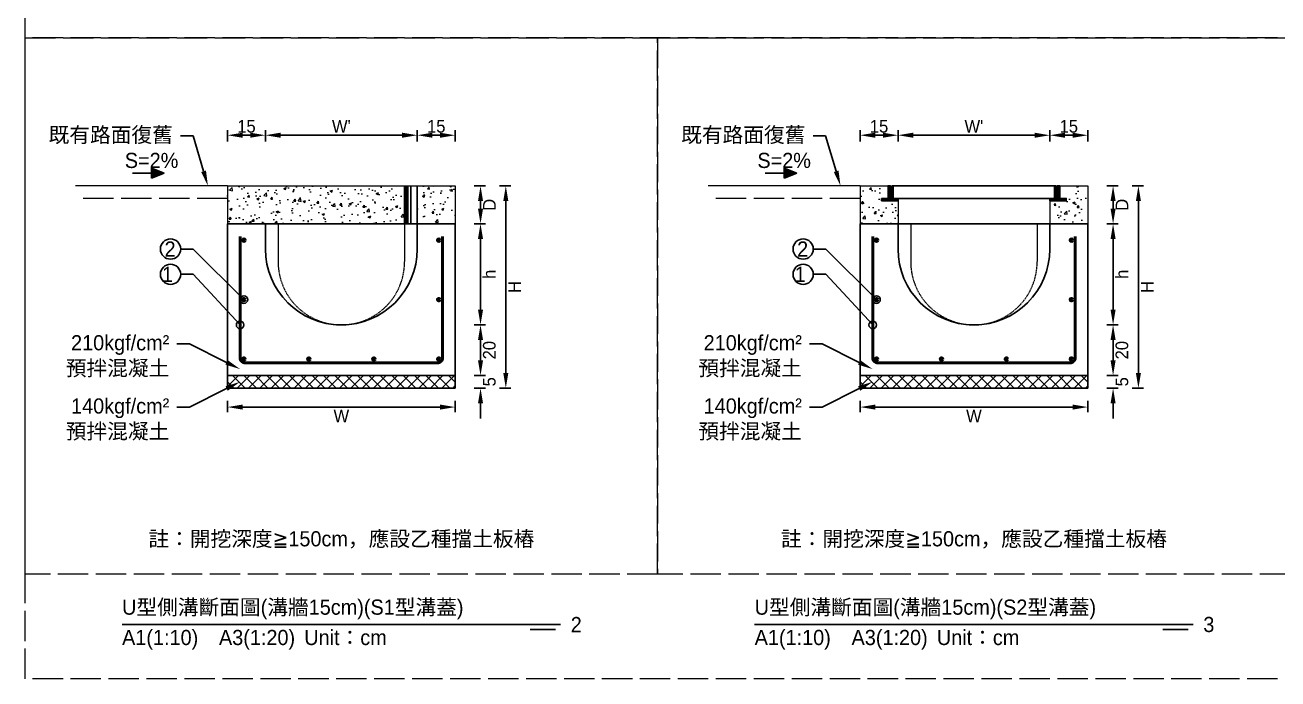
# Model space of a CAD drawing. Extents: x -8520 to 1950, y -2159 to 466.
# Drawn here: x -2640 to -2144.9, y -1164 to -905.4 of the extents above; entities that cross this region are included whole.
import ezdxf
from ezdxf import colors
from ezdxf.entities.mleader import LeaderData, LeaderLine
from ezdxf.math import Vec2, Vec3

# ---------------------------------------------------------------- set-up
doc = ezdxf.new("R2010")
doc.units = 0
doc.header["$MEASUREMENT"] = 0
doc.linetypes.add('ACAD_ISO02W100', pattern=[15, 12, -3])
doc.linetypes.add('HIDDEN', pattern=[0.375, 0.25, -0.125])
doc.layers.add('一、4.基本-隱藏', color=9, linetype='ACAD_ISO02W100', lineweight=20, plot=False)
doc.layers.add('三、3.文字-註解文字', color=2, linetype='Continuous')
for name, color, linetype, lineweight in [('二、1.繪圖-既有設施', 8, 'Continuous', 20), ('二、2.繪圖-施作項目', 181, 'Continuous', 30), ('二、3.繪圖-排水流向', 170, 'Continuous', 30), ('二、4.繪圖-設計鋪面', 40, 'Continuous', 20), ('二、5.繪圖-鋼筋', 60, 'Continuous', 50), ('二、6.繪圖-其他施作項目', 35, 'Continuous', 30)]:
    doc.layers.add(name, color=color, linetype=linetype, lineweight=lineweight)
doc.styles.add('次圖名(詳圖)', font='MS PGothic.ttf', dxfattribs={"height": 6})
doc.styles.add('註解文字(詳圖)', font='MS PGothic.ttf', dxfattribs={"height": 5})
doc.dimstyles.new('註解文字(詳圖)', dxfattribs={"dimtxt": 6, "dimasz": 6, "dimexe": 2, "dimexo": 5, "dimgap": 1, "dimtad": 2, "dimzin": 0, "dimdsep": 46, "dimtxsty": '註解文字(詳圖)', "dimcen": 0.1, "dimclrd": 256, "dimclre": 256, "dimclrt": 256, "dimadec": 0, "dimazin": 0, "dimtfac": 1, "dimtofl": 0, "dimtmove": 0, "dimatfit": 3, "dimfxlon": 1, "dimtolj": 1, "dimtzin": 0, "dimlwd": -1, "dimlwe": -1, "dimarcsym": 1})

# ---------------------------------------------------------------- blocks, each defined once
blk = doc.blocks.new('排水流向')
at = {"layer": '二、3.繪圖-排水流向'}
h = blk.add_hatch(color=256, dxfattribs=at)
h.dxf.hatch_style = 1
h.paths.add_polyline_path([(0, 1), (0, -1), (2.5, 0)])
for points in [[(-3.75, 0), (0, 0)], [(0, 1), (0, -1)], [(2.5, 0), (0, 1)], [(2.5, 0), (0, -1)]]:
    blk.add_lwpolyline(points, dxfattribs=at)
blk = doc.blocks.new('*D124')
at = {"layer": 'Defpoints', "color": 0, "transparency": 16777216}
for p in [(-2545, -949), (-2545, -984), (-2485, -984)]:
    blk.add_point(p, dxfattribs=at)
at = {"layer": '三、3.文字-註解文字', "transparency": 16777216}
for p, q in [((-2545, -951.5), (-2545, -947)), ((-2491, -949), (-2539, -949)), ((-2485, -951.5), (-2485, -947))]:
    blk.add_line(p, q, dxfattribs=at)
for points in [[(-2539, -948), (-2539, -950), (-2545, -949)], [(-2491, -948), (-2491, -950), (-2485, -949)]]:
    blk.add_solid(points, dxfattribs=at)
at = {"layer": '三、3.文字-註解文字', "transparency": 16777216, "insert": (-2515, -945.5), "char_height": 5, "attachment_point": 5, "style": '註解文字(詳圖)'}
blk.add_mtext("\\A1;W'", dxfattribs=at)
blk = doc.blocks.new('*D125')
at = {"layer": 'Defpoints', "color": 0, "transparency": 16777216}
for p in [(-2560, -949), (-2560, -984), (-2545, -984)]:
    blk.add_point(p, dxfattribs=at)
at = {"layer": '三、3.文字-註解文字', "transparency": 16777216}
for p, q in [((-2560, -951.5), (-2560, -947)), ((-2551, -949), (-2554, -949)), ((-2545, -951.5), (-2545, -947))]:
    blk.add_line(p, q, dxfattribs=at)
for points in [[(-2554, -948), (-2554, -950), (-2560, -949)], [(-2551, -948), (-2551, -950), (-2545, -949)]]:
    blk.add_solid(points, dxfattribs=at)
at = {"layer": '三、3.文字-註解文字', "transparency": 16777216, "insert": (-2552.5, -945.5), "char_height": 5, "attachment_point": 5, "style": '註解文字(詳圖)'}
blk.add_mtext('\\A1;15', dxfattribs=at)
blk = doc.blocks.new('*D126')
at = {"layer": 'Defpoints', "color": 0, "transparency": 16777216}
for p in [(-2485, -949), (-2485, -984), (-2470, -984)]:
    blk.add_point(p, dxfattribs=at)
at = {"layer": '三、3.文字-註解文字', "transparency": 16777216}
for p, q in [((-2485, -951.5), (-2485, -947)), ((-2476, -949), (-2479, -949)), ((-2470, -951.5), (-2470, -947))]:
    blk.add_line(p, q, dxfattribs=at)
for points in [[(-2479, -948), (-2479, -950), (-2485, -949)], [(-2476, -948), (-2476, -950), (-2470, -949)]]:
    blk.add_solid(points, dxfattribs=at)
at = {"layer": '三、3.文字-註解文字', "transparency": 16777216, "insert": (-2477.5, -945.5), "char_height": 5, "attachment_point": 5, "style": '註解文字(詳圖)'}
blk.add_mtext('\\A1;15', dxfattribs=at)
blk = doc.blocks.new('*D127')
at = {"layer": 'Defpoints', "color": 0, "transparency": 16777216}
for p in [(-2295, -949), (-2295, -984), (-2235, -984)]:
    blk.add_point(p, dxfattribs=at)
at = {"layer": '三、3.文字-註解文字', "transparency": 16777216}
for p, q in [((-2295, -951.5), (-2295, -947)), ((-2241, -949), (-2289, -949)), ((-2235, -951.5), (-2235, -947))]:
    blk.add_line(p, q, dxfattribs=at)
for points in [[(-2289, -948), (-2289, -950), (-2295, -949)], [(-2241, -948), (-2241, -950), (-2235, -949)]]:
    blk.add_solid(points, dxfattribs=at)
at = {"layer": '三、3.文字-註解文字', "transparency": 16777216, "insert": (-2265, -945.5), "char_height": 5, "attachment_point": 5, "style": '註解文字(詳圖)'}
blk.add_mtext("\\A1;W'", dxfattribs=at)
blk = doc.blocks.new('*D128')
at = {"layer": 'Defpoints', "color": 0, "transparency": 16777216}
for p in [(-2310, -949), (-2310, -984), (-2295, -984)]:
    blk.add_point(p, dxfattribs=at)
at = {"layer": '三、3.文字-註解文字', "transparency": 16777216}
for p, q in [((-2310, -951.5), (-2310, -947)), ((-2301, -949), (-2304, -949)), ((-2295, -951.5), (-2295, -947))]:
    blk.add_line(p, q, dxfattribs=at)
for points in [[(-2304, -948), (-2304, -950), (-2310, -949)], [(-2301, -948), (-2301, -950), (-2295, -949)]]:
    blk.add_solid(points, dxfattribs=at)
at = {"layer": '三、3.文字-註解文字', "transparency": 16777216, "insert": (-2302.5, -945.5), "char_height": 5, "attachment_point": 5, "style": '註解文字(詳圖)'}
blk.add_mtext('\\A1;15', dxfattribs=at)
blk = doc.blocks.new('*D129')
at = {"layer": 'Defpoints', "color": 0, "transparency": 16777216}
for p in [(-2235, -949), (-2235, -984), (-2220, -984)]:
    blk.add_point(p, dxfattribs=at)
at = {"layer": '三、3.文字-註解文字', "transparency": 16777216}
for p, q in [((-2235, -951.5), (-2235, -947)), ((-2226, -949), (-2229, -949)), ((-2220, -951.5), (-2220, -947))]:
    blk.add_line(p, q, dxfattribs=at)
for points in [[(-2229, -948), (-2229, -950), (-2235, -949)], [(-2226, -948), (-2226, -950), (-2220, -949)]]:
    blk.add_solid(points, dxfattribs=at)
at = {"layer": '三、3.文字-註解文字', "transparency": 16777216, "insert": (-2227.5, -945.5), "char_height": 5, "attachment_point": 5, "style": '註解文字(詳圖)'}
blk.add_mtext('\\A1;15', dxfattribs=at)
blk = doc.blocks.new('*D134')
at = {"layer": 'Defpoints', "color": 0, "transparency": 16777216}
for p in [(-2310, -1049), (-2220, -1049), (-2310, -1056.5)]:
    blk.add_point(p, dxfattribs=at)
at = {"layer": '三、3.文字-註解文字', "transparency": 16777216}
for p, q in [((-2310, -1054), (-2310, -1058.5)), ((-2220, -1054), (-2220, -1058.5)), ((-2226, -1056.5), (-2304, -1056.5))]:
    blk.add_line(p, q, dxfattribs=at)
for points in [[(-2304, -1055.5), (-2304, -1057.5), (-2310, -1056.5)], [(-2226, -1055.5), (-2226, -1057.5), (-2220, -1056.5)]]:
    blk.add_solid(points, dxfattribs=at)
at = {"layer": '三、3.文字-註解文字', "transparency": 16777216, "insert": (-2265, -1060), "char_height": 5, "attachment_point": 5, "style": '註解文字(詳圖)'}
blk.add_mtext('\\A1;W', dxfattribs=at)
blk = doc.blocks.new('*D135')
at = {"layer": 'Defpoints', "color": 0, "transparency": 16777216}
for p in [(-2560, -1049), (-2470, -1049), (-2560, -1056.5)]:
    blk.add_point(p, dxfattribs=at)
at = {"layer": '三、3.文字-註解文字', "transparency": 16777216}
for p, q in [((-2560, -1054), (-2560, -1058.5)), ((-2470, -1054), (-2470, -1058.5)), ((-2476, -1056.5), (-2554, -1056.5))]:
    blk.add_line(p, q, dxfattribs=at)
for points in [[(-2554, -1055.5), (-2554, -1057.5), (-2560, -1056.5)], [(-2476, -1055.5), (-2476, -1057.5), (-2470, -1056.5)]]:
    blk.add_solid(points, dxfattribs=at)
at = {"layer": '三、3.文字-註解文字', "transparency": 16777216, "insert": (-2515, -1060), "char_height": 5, "attachment_point": 5, "style": '註解文字(詳圖)'}
blk.add_mtext('\\A1;W', dxfattribs=at)
blk = doc.blocks.new('*D163')
at = {"layer": 'Defpoints', "color": 0, "transparency": 16777216}
for p in [(-2265, -984), (-2210, -984), (-2265, -1024)]:
    blk.add_point(p, dxfattribs=at)
at = {"layer": '三、3.文字-註解文字', "transparency": 16777216}
for p, q in [((-2212.5, -984), (-2208, -984)), ((-2210, -1018), (-2210, -990)), ((-2212.5, -1024), (-2208, -1024))]:
    blk.add_line(p, q, dxfattribs=at)
for points in [[(-2211, -990), (-2209, -990), (-2210, -984)], [(-2211, -1018), (-2209, -1018), (-2210, -1024)]]:
    blk.add_solid(points, dxfattribs=at)
at = {"layer": '三、3.文字-註解文字', "transparency": 16777216, "insert": (-2206.5, -1004), "char_height": 5, "attachment_point": 5, "rotation": 90, "style": '註解文字(詳圖)'}
blk.add_mtext('\\A1;h', dxfattribs=at)
blk = doc.blocks.new('*D164')
at = {"layer": 'Defpoints', "color": 0, "transparency": 16777216}
for p in [(-2265, -1024), (-2265, -1044), (-2210, -1044)]:
    blk.add_point(p, dxfattribs=at)
at = {"layer": '三、3.文字-註解文字', "transparency": 16777216}
for p, q in [((-2212.5, -1024), (-2208, -1024)), ((-2210, -1030), (-2210, -1038)), ((-2212.5, -1044), (-2208, -1044))]:
    blk.add_line(p, q, dxfattribs=at)
for points in [[(-2211, -1030), (-2209, -1030), (-2210, -1024)], [(-2211, -1038), (-2209, -1038), (-2210, -1044)]]:
    blk.add_solid(points, dxfattribs=at)
at = {"layer": '三、3.文字-註解文字', "transparency": 16777216, "insert": (-2206.5, -1034), "char_height": 5, "attachment_point": 5, "rotation": 90, "style": '註解文字(詳圖)'}
blk.add_mtext('\\A1;20', dxfattribs=at)
blk = doc.blocks.new('*D165')
at = {"layer": 'Defpoints', "color": 0, "transparency": 16777216}
for p in [(-2265, -1044), (-2265, -1049), (-2210, -1049)]:
    blk.add_point(p, dxfattribs=at)
at = {"layer": '三、3.文字-註解文字', "transparency": 16777216}
for p, q in [((-2210, -1038), (-2210, -1032)), ((-2212.5, -1044), (-2208, -1044)), ((-2212.5, -1049), (-2208, -1049)), ((-2210, -1055), (-2210, -1061))]:
    blk.add_line(p, q, dxfattribs=at)
for points in [[(-2211, -1038), (-2209, -1038), (-2210, -1044)], [(-2211, -1055), (-2209, -1055), (-2210, -1049)]]:
    blk.add_solid(points, dxfattribs=at)
at = {"layer": '三、3.文字-註解文字', "transparency": 16777216, "insert": (-2206.5, -1046.5), "char_height": 5, "attachment_point": 5, "rotation": 90, "style": '註解文字(詳圖)'}
blk.add_mtext('\\A1;5', dxfattribs=at)
blk = doc.blocks.new('*D166')
at = {"layer": 'Defpoints', "color": 0, "transparency": 16777216}
for p in [(-2220, -969), (-2210, -969), (-2220, -984)]:
    blk.add_point(p, dxfattribs=at)
at = {"layer": '三、3.文字-註解文字', "transparency": 16777216}
for p, q in [((-2212.5, -969), (-2208, -969)), ((-2210, -978), (-2210, -975)), ((-2212.5, -984), (-2208, -984))]:
    blk.add_line(p, q, dxfattribs=at)
for points in [[(-2211, -975), (-2209, -975), (-2210, -969)], [(-2211, -978), (-2209, -978), (-2210, -984)]]:
    blk.add_solid(points, dxfattribs=at)
at = {"layer": '三、3.文字-註解文字', "transparency": 16777216, "insert": (-2206.5, -976.5), "char_height": 5, "attachment_point": 5, "rotation": 90, "style": '註解文字(詳圖)'}
blk.add_mtext('\\A1;D', dxfattribs=at)
blk = doc.blocks.new('*D167')
at = {"layer": 'Defpoints', "color": 0, "transparency": 16777216}
for p in [(-2220, -969), (-2200, -969), (-2220, -1049)]:
    blk.add_point(p, dxfattribs=at)
at = {"layer": '三、3.文字-註解文字', "transparency": 16777216}
for p, q in [((-2202.5, -969), (-2198, -969)), ((-2200, -1043), (-2200, -975)), ((-2202.5, -1049), (-2198, -1049))]:
    blk.add_line(p, q, dxfattribs=at)
for points in [[(-2201, -975), (-2199, -975), (-2200, -969)], [(-2201, -1043), (-2199, -1043), (-2200, -1049)]]:
    blk.add_solid(points, dxfattribs=at)
at = {"layer": '三、3.文字-註解文字', "transparency": 16777216, "insert": (-2196.5, -1009), "char_height": 5, "attachment_point": 5, "rotation": 90, "style": '註解文字(詳圖)'}
blk.add_mtext('\\A1;H', dxfattribs=at)
blk = doc.blocks.new('_Small')
at = {"color": 0, "linetype": 'ByBlock', "lineweight": -2}
blk.add_circle((0, 0), 0.25, dxfattribs=at)
blk = doc.blocks.new('*D173')
at = {"layer": 'Defpoints', "color": 0, "transparency": 16777216}
for p in [(-2515, -984), (-2460, -984), (-2515, -1024)]:
    blk.add_point(p, dxfattribs=at)
at = {"layer": '三、3.文字-註解文字', "transparency": 16777216}
for p, q in [((-2462.5, -984), (-2458, -984)), ((-2460, -1018), (-2460, -990)), ((-2462.5, -1024), (-2458, -1024))]:
    blk.add_line(p, q, dxfattribs=at)
for points in [[(-2461, -990), (-2459, -990), (-2460, -984)], [(-2461, -1018), (-2459, -1018), (-2460, -1024)]]:
    blk.add_solid(points, dxfattribs=at)
at = {"layer": '三、3.文字-註解文字', "transparency": 16777216, "insert": (-2456.5, -1004), "char_height": 5, "attachment_point": 5, "rotation": 90, "style": '註解文字(詳圖)'}
blk.add_mtext('\\A1;h', dxfattribs=at)
blk = doc.blocks.new('*D174')
at = {"layer": 'Defpoints', "color": 0, "transparency": 16777216}
for p in [(-2515, -1024), (-2515, -1044), (-2460, -1044)]:
    blk.add_point(p, dxfattribs=at)
at = {"layer": '三、3.文字-註解文字', "transparency": 16777216}
for p, q in [((-2462.5, -1024), (-2458, -1024)), ((-2460, -1030), (-2460, -1038)), ((-2462.5, -1044), (-2458, -1044))]:
    blk.add_line(p, q, dxfattribs=at)
for points in [[(-2461, -1030), (-2459, -1030), (-2460, -1024)], [(-2461, -1038), (-2459, -1038), (-2460, -1044)]]:
    blk.add_solid(points, dxfattribs=at)
at = {"layer": '三、3.文字-註解文字', "transparency": 16777216, "insert": (-2456.5, -1034), "char_height": 5, "attachment_point": 5, "rotation": 90, "style": '註解文字(詳圖)'}
blk.add_mtext('\\A1;20', dxfattribs=at)
blk = doc.blocks.new('*D175')
at = {"layer": 'Defpoints', "color": 0, "transparency": 16777216}
for p in [(-2515, -1044), (-2515, -1049), (-2460, -1049)]:
    blk.add_point(p, dxfattribs=at)
at = {"layer": '三、3.文字-註解文字', "transparency": 16777216}
for p, q in [((-2460, -1038), (-2460, -1032)), ((-2462.5, -1044), (-2458, -1044)), ((-2462.5, -1049), (-2458, -1049)), ((-2460, -1055), (-2460, -1061))]:
    blk.add_line(p, q, dxfattribs=at)
for points in [[(-2461, -1038), (-2459, -1038), (-2460, -1044)], [(-2461, -1055), (-2459, -1055), (-2460, -1049)]]:
    blk.add_solid(points, dxfattribs=at)
at = {"layer": '三、3.文字-註解文字', "transparency": 16777216, "insert": (-2456.5, -1046.5), "char_height": 5, "attachment_point": 5, "rotation": 90, "style": '註解文字(詳圖)'}
blk.add_mtext('\\A1;5', dxfattribs=at)
blk = doc.blocks.new('*D176')
at = {"layer": 'Defpoints', "color": 0, "transparency": 16777216}
for p in [(-2470, -969), (-2460, -969), (-2470, -984)]:
    blk.add_point(p, dxfattribs=at)
at = {"layer": '三、3.文字-註解文字', "transparency": 16777216}
for p, q in [((-2462.5, -969), (-2458, -969)), ((-2460, -978), (-2460, -975)), ((-2462.5, -984), (-2458, -984))]:
    blk.add_line(p, q, dxfattribs=at)
for points in [[(-2461, -975), (-2459, -975), (-2460, -969)], [(-2461, -978), (-2459, -978), (-2460, -984)]]:
    blk.add_solid(points, dxfattribs=at)
at = {"layer": '三、3.文字-註解文字', "transparency": 16777216, "insert": (-2456.5, -976.5), "char_height": 5, "attachment_point": 5, "rotation": 90, "style": '註解文字(詳圖)'}
blk.add_mtext('\\A1;D', dxfattribs=at)
blk = doc.blocks.new('*D177')
at = {"layer": 'Defpoints', "color": 0, "transparency": 16777216}
for p in [(-2470, -969), (-2450, -969), (-2470, -1049)]:
    blk.add_point(p, dxfattribs=at)
at = {"layer": '三、3.文字-註解文字', "transparency": 16777216}
for p, q in [((-2452.5, -969), (-2448, -969)), ((-2450, -1043), (-2450, -975)), ((-2452.5, -1049), (-2448, -1049))]:
    blk.add_line(p, q, dxfattribs=at)
for points in [[(-2451, -975), (-2449, -975), (-2450, -969)], [(-2451, -1043), (-2449, -1043), (-2450, -1049)]]:
    blk.add_solid(points, dxfattribs=at)
at = {"layer": '三、3.文字-註解文字', "transparency": 16777216, "insert": (-2446.5, -1009), "char_height": 5, "attachment_point": 5, "rotation": 90, "style": '註解文字(詳圖)'}
blk.add_mtext('\\A1;H', dxfattribs=at)

msp = doc.modelspace()

# ---------------------------------------------------------------- hatches: boundary and pattern name
at = {"layer": '二、1.繪圖-既有設施'}
h = msp.add_hatch(dxfattribs=at)
h.set_pattern_fill('AR-CONC', color=256, scale=0.05)
h.set_pattern_definition([(50, (-1746.028, -1213.119), (9.109233, -0.796954), [0.9525, -10.4775]), (355, (-1746.028, -1213.119), (-1.76217, 9.55284), [0.762, -8.38203]), (100.4514, (-1745.269, -1213.1855), (7.34706, 8.75589), [0.8095, -8.90451]), (46.1842, (-1746.028, -1210.579), (13.55395, -2.10212), [1.42875, -15.71625]), (96.6356, (-1744.899, -1210.754), (11.8702, 12.3713), [1.21425, -13.35678]), (351.1842, (-1746.028, -1210.579), (11.8702, 12.3713), [1.143, -12.57299]), (21, (-1744.758, -1211.214), (7.58072, -5.11326), [0.9525, -10.4775]), (326, (-1744.758, -1211.214), (3.0901, 9.2094), [0.762, -8.382]), (71.4514, (-1744.126, -1211.64), (10.67082, 4.09614), [0.8095, -8.9045]), (37.5, (-1746.028, -1213.119), (0.15443, 4.227752), [0, -8.2804, 0, -8.509, 0, -8.41375]), (7.5, (-1746.028, -1213.119), (3.340983, 5.009029), [0, -4.8514, 0, -8.0899, 0, -3.20675]), (327.5, (-1748.86, -1213.119), (6.77953, -0.286437), [0, -3.175, 0, -9.906, 0, -13.1445]), (317.5, (-1750.13, -1213.119), (7.40646, 1.271325), [0, -4.1275, 0, -6.5786, 0, -9.3345])])
h.paths.add_polyline_path([(-2490, -969), (-2560, -969), (-2560, -984), (-2490, -984)])
h.paths.add_polyline_path([(-2485, -984), (-2470, -984), (-2470, -969), (-2485, -969)])
h = msp.add_hatch(dxfattribs=at)
h.set_pattern_fill('AR-CONC', color=256, scale=0.05)
h.set_pattern_definition([(50, (-1487.277, -1182.978), (9.109233, -0.796954), [0.9525, -10.4775]), (355, (-1487.277, -1182.978), (-1.76217, 9.55284), [0.762, -8.38203]), (100.4514, (-1486.518, -1183.044), (7.34706, 8.75589), [0.8095, -8.90451]), (46.1842, (-1487.277, -1180.438), (13.55395, -2.10212), [1.42875, -15.71625]), (96.6356, (-1486.147, -1180.613), (11.8702, 12.3713), [1.21425, -13.35678]), (351.1842, (-1487.277, -1180.438), (11.8702, 12.3713), [1.143, -12.57299]), (21, (-1486.007, -1181.073), (7.58072, -5.11326), [0.9525, -10.4775]), (326, (-1486.007, -1181.073), (3.0901, 9.2094), [0.762, -8.382]), (71.4514, (-1485.375, -1181.499), (10.67082, 4.09614), [0.8095, -8.9045]), (37.5, (-1487.277, -1182.9777), (0.15443, 4.227752), [0, -8.2804, 0, -8.509, 0, -8.41375]), (7.5, (-1487.277, -1182.9777), (3.340983, 5.009029), [0, -4.8514, 0, -8.0899, 0, -3.20675]), (327.5, (-1490.109, -1182.9777), (6.77953, -0.286437), [0, -3.175, 0, -9.906, 0, -13.1445]), (317.5, (-1491.379, -1182.9777), (7.40646, 1.271325), [0, -4.1275, 0, -6.5786, 0, -9.3345])])
h.paths.add_polyline_path([(-2301.5, -974), (-2298.9, -974), (-2298.9, -969), (-2310, -969), (-2310, -984), (-2295, -984), (-2295, -974.9), (-2301.5, -974.9)])
h.paths.add_polyline_path([(-2220, -984), (-2220, -969), (-2231.1, -969), (-2231.1, -974), (-2228.5, -974), (-2228.5, -974.9), (-2235, -974.9), (-2235, -984)])
at = {"layer": '二、2.繪圖-施作項目'}
h = msp.add_hatch(dxfattribs=at)
h.set_pattern_fill('ANSI37', color=256)
h.set_pattern_definition([(45, (-3167.4684, -1368.451), (-2.245064, 2.245064), []), (135, (-3167.4684, -1368.451), (-2.245064, -2.245064), [])])
h.paths.add_polyline_path([(-2470, -1049), (-2470, -1044), (-2560, -1044), (-2560, -1049)])
h = msp.add_hatch(dxfattribs=at)
h.set_pattern_fill('ANSI37', color=256)
h.set_pattern_definition([(45, (-2917.4684, -1368.451), (-2.245064, 2.245064), []), (135, (-2917.4684, -1368.451), (-2.245064, -2.245064), [])])
h.paths.add_polyline_path([(-2220, -1049), (-2220, -1044), (-2310, -1044), (-2310, -1049)])
at = {"layer": '二、5.繪圖-鋼筋'}
h = msp.add_hatch(color=256, dxfattribs=at)
h.dxf.hatch_style = 1
h.paths.add_polyline_path([(-2553, -990.5, 1), (-2554, -990.5, 1)])
h = msp.add_hatch(color=256, dxfattribs=at)
h.dxf.hatch_style = 1
h.paths.add_polyline_path([(-2476, -990.5, 1), (-2477, -990.5, 1)])
h = msp.add_hatch(color=256, dxfattribs=at)
h.dxf.hatch_style = 1
h.paths.add_polyline_path([(-2303, -990.5, 1), (-2304, -990.5, 1)])
h = msp.add_hatch(color=256, dxfattribs=at)
h.dxf.hatch_style = 1
h.paths.add_polyline_path([(-2226, -990.5, 1), (-2227, -990.5, 1)])
h = msp.add_hatch(color=256, dxfattribs=at)
h.dxf.hatch_style = 1
h.paths.add_polyline_path([(-2553, -1014, 1), (-2554, -1014, 1)])
h = msp.add_hatch(color=256, dxfattribs=at)
h.dxf.hatch_style = 1
h.paths.add_polyline_path([(-2476, -1014, 1), (-2477, -1014, 1)])
h = msp.add_hatch(color=256, dxfattribs=at)
h.dxf.hatch_style = 1
h.paths.add_polyline_path([(-2303, -1014, 1), (-2304, -1014, 1)])
h = msp.add_hatch(color=256, dxfattribs=at)
h.dxf.hatch_style = 1
h.paths.add_polyline_path([(-2226, -1014, 1), (-2227, -1014, 1)])
h = msp.add_hatch(color=256, dxfattribs=at)
h.dxf.hatch_style = 1
h.paths.add_polyline_path([(-2553, -1037.5, 1), (-2554, -1037.5, 1)])
h = msp.add_hatch(color=256, dxfattribs=at)
h.dxf.hatch_style = 1
h.paths.add_polyline_path([(-2527.33, -1037.5, 1), (-2528.33, -1037.5, 1)])
h = msp.add_hatch(color=256, dxfattribs=at)
h.dxf.hatch_style = 1
h.paths.add_polyline_path([(-2501.66, -1037.5, 1), (-2502.66, -1037.5, 1)])
h = msp.add_hatch(color=256, dxfattribs=at)
h.dxf.hatch_style = 1
h.paths.add_polyline_path([(-2476, -1037.5, 1), (-2477, -1037.5, 1)])
h = msp.add_hatch(color=256, dxfattribs=at)
h.dxf.hatch_style = 1
h.paths.add_polyline_path([(-2303, -1037.5, 1), (-2304, -1037.5, 1)])
h = msp.add_hatch(color=256, dxfattribs=at)
h.dxf.hatch_style = 1
h.paths.add_polyline_path([(-2277.33, -1037.5, 1), (-2278.33, -1037.5, 1)])
h = msp.add_hatch(color=256, dxfattribs=at)
h.dxf.hatch_style = 1
h.paths.add_polyline_path([(-2251.66, -1037.5, 1), (-2252.66, -1037.5, 1)])
h = msp.add_hatch(color=256, dxfattribs=at)
h.dxf.hatch_style = 1
h.paths.add_polyline_path([(-2226, -1037.5, 1), (-2227, -1037.5, 1)])
at = {"layer": '二、6.繪圖-其他施作項目'}
h = msp.add_hatch(dxfattribs=at)
h.set_pattern_fill('ANSI31', color=256, scale=0.1)
h.set_pattern_definition([(45, (-1070.16578, -1964.46255), (-0.2245064, 0.2245064), [])])
h.paths.add_polyline_path([(-2298, -969), (-2298.9, -969), (-2298.9, -974), (-2301.5, -974), (-2301.5, -974.9), (-2295, -974.9), (-2295, -974), (-2298, -974)])
h.paths.add_polyline_path([(-2232, -974), (-2235, -974), (-2235, -974.9), (-2228.5, -974.9), (-2228.5, -974), (-2231.1, -974), (-2231.1, -969), (-2232, -969)])

# ---------------------------------------------------------------- linework, layer by layer
at = {"layer": '一、4.基本-隱藏'}
for points in [[(-2640, -657), (-1860, -657), (-1860, -910.5), (-2640, -910.5)], [(-2640, -657), (-1860, -657), (-1860, -1164), (-2640, -1164)], [(-2640, -910.5), (-2390, -910.5), (-2390, -1122.5), (-2640, -1122.5)], [(-2390, -910.5), (-2140, -910.5), (-2140, -1122.5), (-2390, -1122.5)]]:
    msp.add_lwpolyline(points, close=True, dxfattribs=at)
at = {"layer": '一、4.基本-隱藏', "linetype": 'HIDDEN'}
for points in [[(-2560, -984), (-2470, -984)], [(-2560, -984), (-2560, -1049)], [(-2540, -984), (-2540, -999)], [(-2490, -984), (-2490, -999)], [(-2470, -984), (-2470, -1049)], [(-2310, -984), (-2220, -984)], [(-2310, -984), (-2310, -1049)], [(-2290, -984), (-2290, -999)], [(-2240, -984), (-2240, -999)], [(-2220, -984), (-2220, -1049)]]:
    msp.add_lwpolyline(points, dxfattribs=at)
for centre in [(-2515, -999), (-2265, -999)]:
    msp.add_arc(centre, 25, 180, 0, dxfattribs=at)
at = {"layer": '三、3.文字-註解文字'}
for points in [[(-2601.66, -1142.5), (-2428.34, -1142.5)], [(-2351.66, -1142.5), (-2178.34, -1142.5)], [(-2430.34, -1144.5), (-2440.34, -1144.5)], [(-2180.34, -1144.5), (-2190.34, -1144.5)]]:
    msp.add_lwpolyline(points, dxfattribs=at)
for centre in [(-2582.5, -994), (-2332.5, -994), (-2582.5, -1004), (-2332.5, -1004)]:
    msp.add_circle(centre, 4, dxfattribs=at)
at = {"layer": '二、1.繪圖-既有設施'}
for points in [[(-2560, -969), (-2470, -969)], [(-2560, -969), (-2560, -984)], [(-2470, -969), (-2470, -984)], [(-2310, -969), (-2298.9, -969)], [(-2310, -969), (-2310, -984)], [(-2231.1, -969), (-2220, -969)], [(-2220, -969), (-2220, -984)], [(-2295, -974), (-2295, -984)], [(-2235, -974), (-2235, -984)]]:
    msp.add_lwpolyline(points, dxfattribs=at)
at = {"layer": '二、2.繪圖-施作項目'}
for points in [[(-2560, -984), (-2470, -984)], [(-2560, -984), (-2560, -1049)], [(-2545, -984), (-2545, -994)], [(-2485, -984), (-2485, -994)], [(-2470, -984), (-2470, -1049)], [(-2310, -984), (-2220, -984)], [(-2310, -984), (-2310, -1049)], [(-2295, -984), (-2295, -994)], [(-2235, -984), (-2235, -994)], [(-2220, -984), (-2220, -1049)], [(-2560, -1044), (-2470, -1044)], [(-2310, -1044), (-2220, -1044)], [(-2560, -1049), (-2470, -1049)], [(-2310, -1049), (-2220, -1049)]]:
    msp.add_lwpolyline(points, dxfattribs=at)
for centre in [(-2515, -994), (-2265, -994)]:
    msp.add_arc(centre, 30, 180, 0, dxfattribs=at)
at = {"layer": '二、4.繪圖-設計鋪面'}
for points in [[(-2560, -969), (-2620, -969)], [(-2310, -969), (-2370, -969)]]:
    msp.add_lwpolyline(points, dxfattribs=at)
at = {"layer": '二、4.繪圖-設計鋪面', "linetype": 'ACAD_ISO02W100'}
for points in [[(-2560, -974), (-2620, -974)], [(-2310, -974), (-2370, -974)]]:
    msp.add_lwpolyline(points, dxfattribs=at)
at = {"layer": '二、5.繪圖-鋼筋'}
for points in [[(-2475, -989), (-2475, -1037, -0.4142136), (-2477, -1039), (-2553, -1039, -0.4142136), (-2555, -1037), (-2555, -989)], [(-2225, -989), (-2225, -1037, -0.4142136), (-2227, -1039), (-2303, -1039, -0.4142136), (-2305, -1037), (-2305, -989)]]:
    msp.add_lwpolyline(points, format="xyb", dxfattribs=at)
for centre in [(-2553.5, -990.5), (-2476.5, -990.5), (-2303.5, -990.5), (-2226.5, -990.5), (-2553.5, -1014), (-2476.5, -1014), (-2303.5, -1014), (-2226.5, -1014), (-2553.5, -1037.5), (-2527.83, -1037.5), (-2502.16, -1037.5), (-2476.5, -1037.5), (-2303.5, -1037.5), (-2277.83, -1037.5), (-2252.16, -1037.5), (-2226.5, -1037.5)]:
    msp.add_circle(centre, 0.5, dxfattribs=at)
at = {"layer": '二、6.繪圖-其他施作項目'}
for points in [[(-2490, -969), (-2490, -984)], [(-2489.375, -969), (-2489.375, -984)], [(-2488.75, -969), (-2488.75, -984)], [(-2487.5, -969), (-2487.5, -984)], [(-2485, -969), (-2485, -984)], [(-2297.5, -969), (-2297.5, -974)], [(-2297.5, -969), (-2232.5, -969)], [(-2296.9, -969), (-2296.9, -974)], [(-2233.1, -969), (-2233.1, -974)], [(-2232.5, -969), (-2232.5, -974)], [(-2297.5, -974), (-2232.5, -974)]]:
    msp.add_lwpolyline(points, dxfattribs=at)
for points in [[(-2301.5, -974), (-2298.9, -974), (-2298.9, -969), (-2298, -969), (-2298, -974), (-2295, -974), (-2295, -974.9), (-2301.5, -974.9)], [(-2231.1, -969), (-2232, -969), (-2232, -974), (-2235, -974), (-2235, -974.9), (-2228.5, -974.9), (-2228.5, -974), (-2231.1, -974)]]:
    msp.add_lwpolyline(points, close=True, dxfattribs=at)

# ---------------------------------------------------------------- block references
at = {"xscale": 2, "yscale": 2, "zscale": 2}
for p in [(-2590, -964), (-2340, -964)]:
    msp.add_blockref('排水流向', p, dxfattribs=at)

# ---------------------------------------------------------------- texts
at = {"layer": '三、3.文字-註解文字', "char_height": 6}
for s, width, gutter_width, insert, attachment_point, style in [('{\\fMS PGothic|b0|i0|c128|p34;註：開挖深度≧150cm，應設乙種擋土板樁}', 156.49231, 30, (-2515, -1109), 5, '註解文字(詳圖)'), ('{\\fMS PGothic|b0|i0|c128|p34;註：開挖深度≧150cm，應設乙種擋土板樁}', 156.49231, 30, (-2265, -1109), 5, '註解文字(詳圖)'), ('{\\fMS PGothic|b0|i0|c128|p34;U型側溝斷面圖(溝牆15cm)}(S1型溝蓋)', 141.88067, 15, (-2601.66, -1136.5), 4, '次圖名(詳圖)'), ('{\\fMS PGothic|b0|i0|c128|p34;U型側溝斷面圖}(溝牆15cm){\\fMS PGothic|b0|i0|c128|p34;(S2型溝蓋)}', 142.93624, 15, (-2351.66, -1136.5), 4, '次圖名(詳圖)'), ('2', 3, 15, (-2424.34, -1142.5), 4, '次圖名(詳圖)'), ('3', 3, 15, (-2174.34, -1142.5), 4, '次圖名(詳圖)'), ('A1(1:10)\u3000A3(1:20){\\fMS PGothic|b0|i0|c128|p34;^IUnit：cm}', 136.03259, 15, (-2601.66, -1148.5), 4, '次圖名(詳圖)'), ('A1(1:10)\u3000A3(1:20){\\fMS PGothic|b0|i0|c128|p34;^IUnit：cm}', 136.03259, 15, (-2351.66, -1148.5), 4, '次圖名(詳圖)')]:
    msp.add_mtext_dynamic_manual_height_columns(s, width=width, gutter_width=gutter_width, heights=[0], dxfattribs=dict(at, insert=insert, attachment_point=attachment_point, style=style))
at = {"layer": '二、3.繪圖-排水流向', "char_height": 6, "attachment_point": 5, "style": '註解文字(詳圖)'}
for insert in [(-2590, -959), (-2340, -959)]:
    msp.add_mtext_dynamic_manual_height_columns('{\\fMS PGothic|b0|i0|c128|p34;S=2%}', width=10.17412, gutter_width=30, heights=[0], dxfattribs=dict(at, insert=insert))

# ---------------------------------------------------------------- dimensions: what is measured, and where the dimension line sits
at = {"layer": '三、3.文字-註解文字'}
for base, p1, p2, text, picture, middle in [((-2560, -949), (-2545, -984), (-2560, -984), '15', '*D125', (-2552.5, -945.5)), ((-2545, -949), (-2485, -984), (-2545, -984), "W'", '*D124', (-2515, -945.5)), ((-2485, -949), (-2470, -984), (-2485, -984), '15', '*D126', (-2477.5, -945.5)), ((-2310, -949), (-2295, -984), (-2310, -984), '15', '*D128', (-2302.5, -945.5)), ((-2295, -949), (-2235, -984), (-2295, -984), "W'", '*D127', (-2265, -945.5)), ((-2235, -949), (-2220, -984), (-2235, -984), '15', '*D129', (-2227.5, -945.5)), ((-2560, -1056.5), (-2470, -1049), (-2560, -1049), 'W', '*D135', (-2515, -1060)), ((-2310, -1056.5), (-2220, -1049), (-2310, -1049), 'W', '*D134', (-2265, -1060))]:
    dim = msp.add_linear_dim(base=base, p1=p1, p2=p2, text=text, dimstyle='註解文字(詳圖)', dxfattribs=at)
    dim.commit()
    dim.dimension.update_dxf_attribs({"geometry": picture, "text_midpoint": middle})
for base, p1, p2, text, picture, middle in [((-2460, -969), (-2470, -984), (-2470, -969), 'D', '*D176', (-2456.5, -976.5)), ((-2450, -969), (-2470, -1049), (-2470, -969), 'H', '*D177', (-2446.5, -1009)), ((-2210, -969), (-2220, -984), (-2220, -969), 'D', '*D166', (-2206.5, -976.5)), ((-2200, -969), (-2220, -1049), (-2220, -969), 'H', '*D167', (-2196.5, -1009)), ((-2460, -984), (-2515, -1024), (-2515, -984), 'h', '*D173', (-2456.5, -1004)), ((-2210, -984), (-2265, -1024), (-2265, -984), 'h', '*D163', (-2206.5, -1004)), ((-2460, -1044), (-2515, -1024), (-2515, -1044), '20', '*D174', (-2456.5, -1034)), ((-2210, -1044), (-2265, -1024), (-2265, -1044), '20', '*D164', (-2206.5, -1034)), ((-2460, -1049), (-2515, -1044), (-2515, -1049), '5', '*D175', (-2456.5, -1046.5)), ((-2210, -1049), (-2265, -1044), (-2265, -1049), '5', '*D165', (-2206.5, -1046.5))]:
    dim = msp.add_linear_dim(base=base, p1=p1, p2=p2, angle=90, text=text, dimstyle='註解文字(詳圖)', dxfattribs=at)
    dim.commit()
    dim.dimension.update_dxf_attribs({"geometry": picture, "text_midpoint": middle})

# ---------------------------------------------------------------- leaders
ml = msp.add_multileader_mtext('Standard', dxfattribs=at)
ml.set_content('既有路面復舊', color=256, style='註解文字(詳圖)')
ml.set_leader_properties(color=256, linetype='ByLayer', lineweight=-1)
ml.build(insert=Vec2(0, 0))
ml.multileader.update_dxf_attribs({"dogleg_length": 5, "arrow_head_size": 6})
ctx = ml.context
ctx.base_point, ctx.char_height, ctx.arrow_head_size, ctx.landing_gap_size, ctx.plane_origin = Vec3(-2635.94, -949.25), 6, 6, 3, Vec3(-2652.575, -927.337)
ctx.text_align_type = 2
notes = []
notes.append((ctx, [(1, (1, 1, 0), (-2573.599, -949.25), (-1, 0), 5, [(0, [(-2567.744, -969)], 0, [])])]))
ctx.mtext.insert, ctx.mtext.alignment, ctx.mtext.flow_direction = Vec3(-2581.599, -945.841), 3, 5
ml = msp.add_multileader_mtext('Standard', dxfattribs=at)
ml.set_content('既有路面復舊', color=256, style='註解文字(詳圖)')
ml.set_leader_properties(color=256, linetype='ByLayer', lineweight=-1)
ml.build(insert=Vec2(0, 0))
ml.multileader.update_dxf_attribs({"dogleg_length": 5, "arrow_head_size": 6})
ctx = ml.context
ctx.base_point, ctx.char_height, ctx.arrow_head_size, ctx.landing_gap_size, ctx.plane_origin = Vec3(-2385.94, -949.25), 6, 6, 3, Vec3(-2402.575, -927.337)
ctx.text_align_type = 2
notes.append((ctx, [(1, (1, 1, 0), (-2323.599, -949.25), (-1, 0), 5, [(0, [(-2317.744, -969)], 0, [])])]))
ctx.mtext.insert, ctx.mtext.alignment, ctx.mtext.flow_direction = Vec3(-2331.599, -945.841), 3, 5
ml = msp.add_multileader_mtext('Standard', dxfattribs=at)
ml.set_content('2', color=256, style='註解文字(詳圖)')
ml.set_leader_properties(color=256, linetype='ByLayer', lineweight=-1)
ml.set_arrow_properties(name='SMALL')
ml.build(insert=Vec2(0, 0))
ml.multileader.update_dxf_attribs({"dogleg_length": 5, "arrow_head_size": 6})
ctx = ml.context
ctx.base_point, ctx.char_height, ctx.arrow_head_size, ctx.plane_origin = Vec3(-2585.977, -994), 6, 6, Vec3(-2552, -1014)
ctx.text_align_type = 2
notes.append((ctx, [(0, (1, 1, 0), (-2573.5, -994), (-1, 0), 5, [(0, [(-2553.5, -1014)], 0, [])])]))
ctx.mtext.insert, ctx.mtext.alignment, ctx.mtext.flow_direction = Vec3(-2580.5, -991), 3, 5
ml = msp.add_multileader_mtext('Standard', dxfattribs=at)
ml.set_content('2', color=256, style='註解文字(詳圖)')
ml.set_leader_properties(color=256, linetype='ByLayer', lineweight=-1)
ml.set_arrow_properties(name='SMALL')
ml.build(insert=Vec2(0, 0))
ml.multileader.update_dxf_attribs({"dogleg_length": 5, "arrow_head_size": 6})
ctx = ml.context
ctx.base_point, ctx.char_height, ctx.arrow_head_size, ctx.plane_origin = Vec3(-2335.977, -994), 6, 6, Vec3(-2302, -1014)
ctx.text_align_type = 2
notes.append((ctx, [(0, (1, 1, 0), (-2323.5, -994), (-1, 0), 5, [(0, [(-2303.5, -1014)], 0, [])])]))
ctx.mtext.insert, ctx.mtext.alignment, ctx.mtext.flow_direction = Vec3(-2330.5, -991), 3, 5
ml = msp.add_multileader_mtext('Standard', dxfattribs=at)
ml.set_content('1', color=256, style='註解文字(詳圖)')
ml.set_leader_properties(color=256, linetype='ByLayer', lineweight=-1)
ml.set_arrow_properties(name='SMALL')
ml.build(insert=Vec2(0, 0))
ml.multileader.update_dxf_attribs({"dogleg_length": 5, "arrow_head_size": 6})
ctx = ml.context
ctx.base_point, ctx.char_height, ctx.arrow_head_size, ctx.landing_gap_size, ctx.plane_origin = Vec3(-2586.307, -1004), 6, 6, 3, Vec3(-2552, -1024)
ctx.text_align_type = 2
notes.append((ctx, [(0, (1, 1, 0), (-2573.5, -1004), (-1, 0), 5, [(0, [(-2555, -1024)], 0, [])])]))
ctx.mtext.insert, ctx.mtext.alignment, ctx.mtext.flow_direction = Vec3(-2581.5, -1001), 3, 5
ml = msp.add_multileader_mtext('Standard', dxfattribs=at)
ml.set_content('1', color=256, style='註解文字(詳圖)')
ml.set_leader_properties(color=256, linetype='ByLayer', lineweight=-1)
ml.set_arrow_properties(name='SMALL')
ml.build(insert=Vec2(0, 0))
ml.multileader.update_dxf_attribs({"dogleg_length": 5, "arrow_head_size": 6})
ctx = ml.context
ctx.base_point, ctx.char_height, ctx.arrow_head_size, ctx.landing_gap_size, ctx.plane_origin = Vec3(-2336.307, -1004), 6, 6, 3, Vec3(-2302, -1024)
ctx.text_align_type = 2
notes.append((ctx, [(0, (1, 1, 0), (-2323.5, -1004), (-1, 0), 5, [(0, [(-2305, -1024)], 0, [])])]))
ctx.mtext.insert, ctx.mtext.alignment, ctx.mtext.flow_direction = Vec3(-2331.5, -1001), 3, 5
ml = msp.add_multileader_mtext('Standard', dxfattribs=at)
ml.set_content('{\\fMS PGothic|b0|i0|c128|p34;210kgf/cm²}\\P預拌{\\fMS PGothic|b0|i0|c128|p34;混凝土}', color=256, style='註解文字(詳圖)')
ml.set_leader_properties(color=256, linetype='ByLayer', lineweight=-1)
ml.build(insert=Vec2(0, 0))
ml.multileader.update_dxf_attribs({"dogleg_length": 5, "arrow_head_size": 6})
ctx = ml.context
ctx.base_point, ctx.char_height, ctx.arrow_head_size, ctx.landing_gap_size, ctx.plane_origin = Vec3(-2628.477, -1031.5), 6, 6, 3, Vec3(-2555, -1041.5)
ctx.text_align_type = 2
notes.append((ctx, [(0, (1, 1, 0), (-2575, -1031.5), (-1, 0), 5, [(0, [(-2555, -1041.5)], 0, [])])]))
ctx.mtext.insert, ctx.mtext.alignment, ctx.mtext.flow_direction = Vec3(-2583, -1028.057), 3, 5
ml = msp.add_multileader_mtext('Standard', dxfattribs=at)
ml.set_content('{\\fMS PGothic|b0|i0|c128|p34;210kgf/cm²}\\P預拌{\\fMS PGothic|b0|i0|c128|p34;混凝土}', color=256, style='註解文字(詳圖)')
ml.set_leader_properties(color=256, linetype='ByLayer', lineweight=-1)
ml.build(insert=Vec2(0, 0))
ml.multileader.update_dxf_attribs({"dogleg_length": 5, "arrow_head_size": 6})
ctx = ml.context
ctx.base_point, ctx.char_height, ctx.arrow_head_size, ctx.landing_gap_size, ctx.plane_origin = Vec3(-2378.477, -1031.5), 6, 6, 3, Vec3(-2305, -1041.5)
ctx.text_align_type = 2
notes.append((ctx, [(0, (1, 1, 0), (-2325, -1031.5), (-1, 0), 5, [(0, [(-2305, -1041.5)], 0, [])])]))
ctx.mtext.insert, ctx.mtext.alignment, ctx.mtext.flow_direction = Vec3(-2333, -1028.057), 3, 5
ml = msp.add_multileader_mtext('Standard', dxfattribs=at)
ml.set_content('{\\fMS PGothic|b0|i0|c128|p34;140kgf/cm²}\\P預拌{\\fMS PGothic|b0|i0|c128|p34;混凝土}', color=256, style='註解文字(詳圖)')
ml.set_leader_properties(color=256, linetype='ByLayer', lineweight=-1)
ml.build(insert=Vec2(0, 0))
ml.multileader.update_dxf_attribs({"dogleg_length": 5, "arrow_head_size": 6})
ctx = ml.context
ctx.base_point, ctx.char_height, ctx.arrow_head_size, ctx.landing_gap_size, ctx.plane_origin = Vec3(-2628.477, -1056.5), 6, 6, 3, Vec3(-2555, -1046.5)
ctx.text_align_type = 2
notes.append((ctx, [(0, (1, 1, 0), (-2575, -1056.5), (-1, 0), 5, [(0, [(-2555, -1046.5)], 0, [])])]))
ctx.mtext.insert, ctx.mtext.alignment, ctx.mtext.flow_direction = Vec3(-2583, -1053.057), 3, 5
ml = msp.add_multileader_mtext('Standard', dxfattribs=at)
ml.set_content('{\\fMS PGothic|b0|i0|c128|p34;140kgf/cm²}\\P預拌{\\fMS PGothic|b0|i0|c128|p34;混凝土}', color=256, style='註解文字(詳圖)')
ml.set_leader_properties(color=256, linetype='ByLayer', lineweight=-1)
ml.build(insert=Vec2(0, 0))
ml.multileader.update_dxf_attribs({"dogleg_length": 5, "arrow_head_size": 6})
ctx = ml.context
ctx.base_point, ctx.char_height, ctx.arrow_head_size, ctx.landing_gap_size, ctx.plane_origin = Vec3(-2378.477, -1056.5), 6, 6, 3, Vec3(-2305, -1046.5)
ctx.text_align_type = 2
notes.append((ctx, [(0, (1, 1, 0), (-2325, -1056.5), (-1, 0), 5, [(0, [(-2305, -1046.5)], 0, [])])]))
ctx.mtext.insert, ctx.mtext.alignment, ctx.mtext.flow_direction = Vec3(-2333, -1053.057), 3, 5
for ctx, leaders in notes:
    for number, flags, end, landing, length, lines in leaders:
        leader = LeaderData()
        leader.index, (leader.has_last_leader_line, leader.has_dogleg_vector, leader.attachment_direction) = number, flags
        leader.last_leader_point, leader.dogleg_vector, leader.dogleg_length = Vec3(end), Vec3(landing), length
        for number, points, colour, breaks in lines:
            line = LeaderLine()
            line.index, line.vertices, line.color, line.breaks = number, Vec3.list(points), colors.encode_raw_color(colour), breaks
            leader.lines.append(line)
        ctx.leaders.append(leader)

doc.saveas('drawing.dxf')
